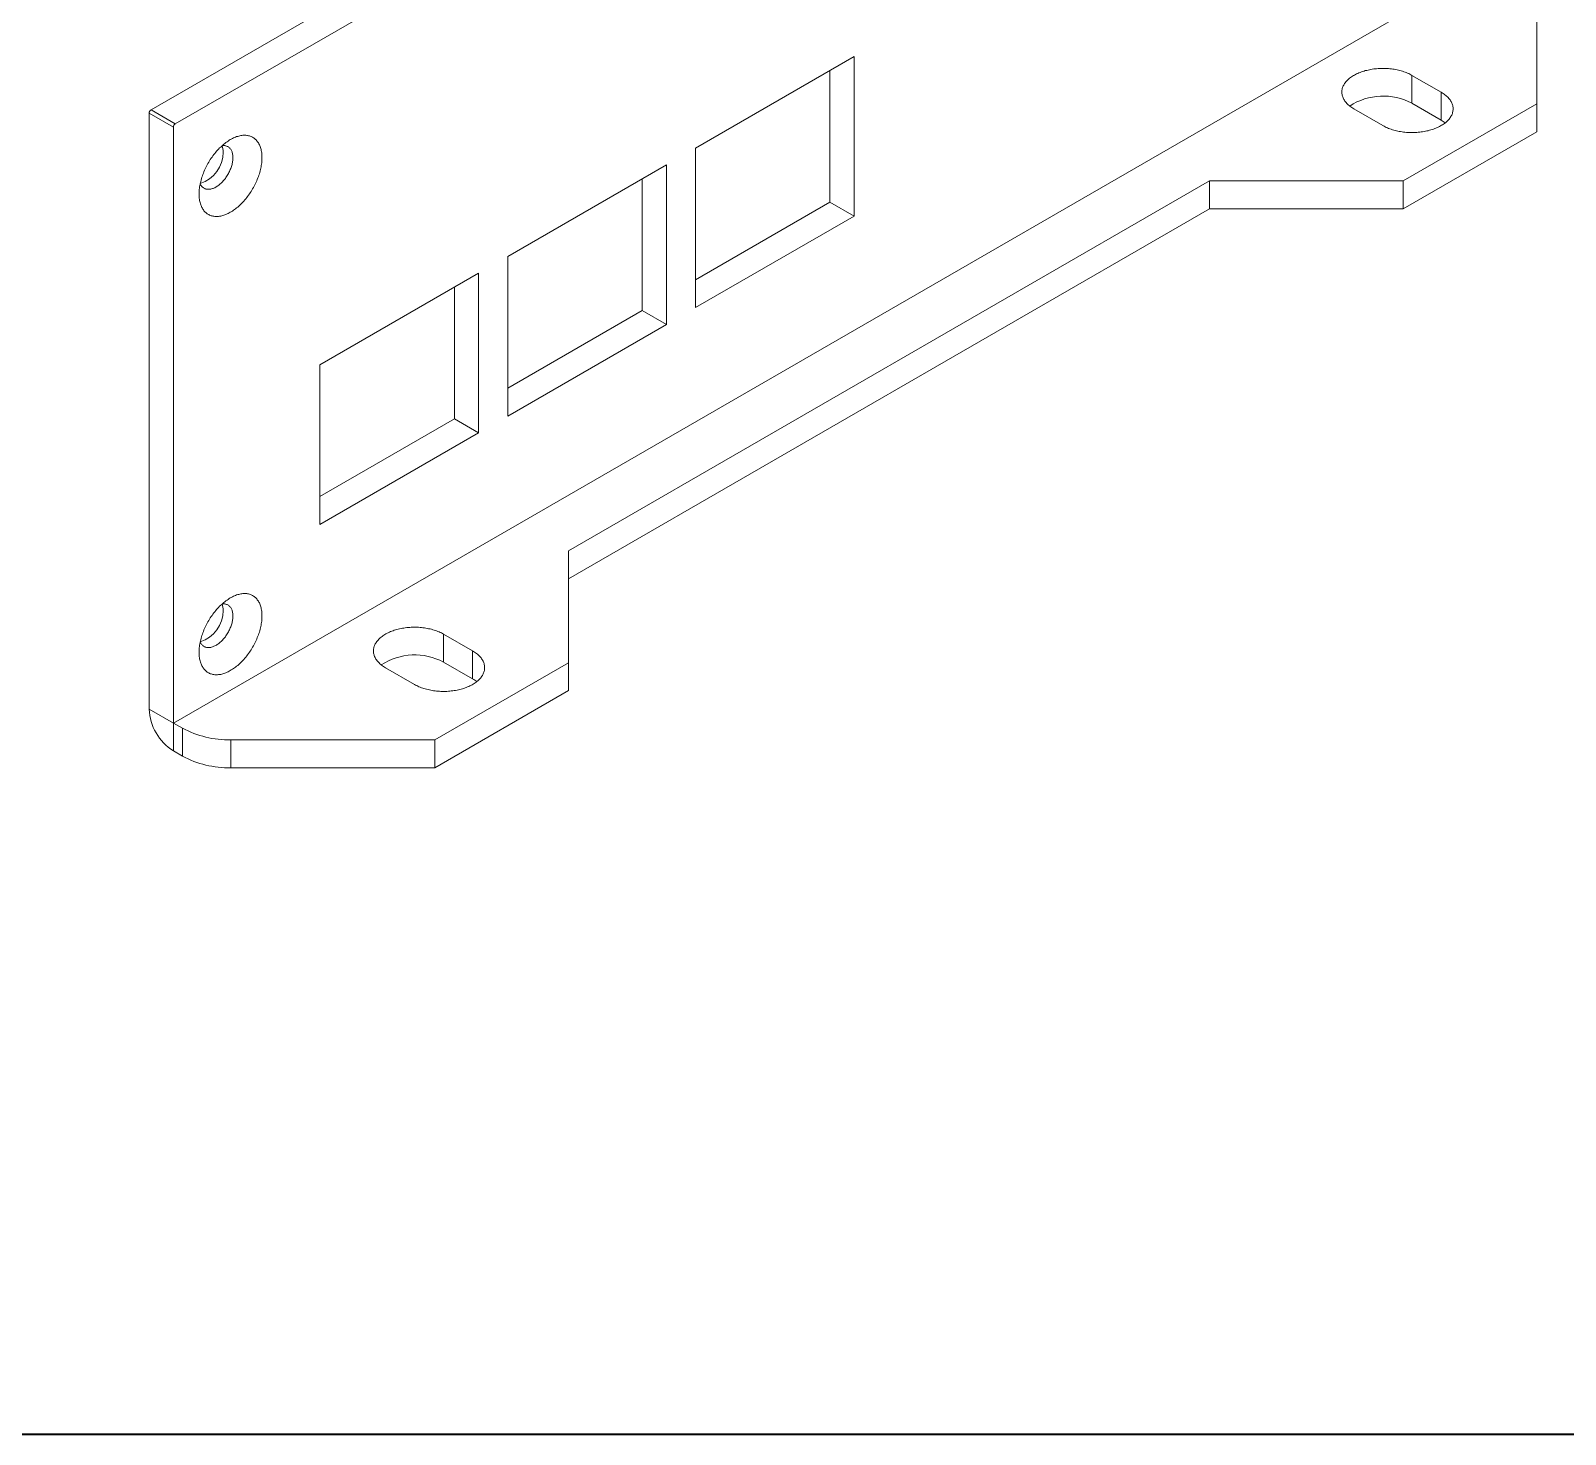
# Model space of a CAD drawing. Header units: millimetres. Extents: x 15 to 405, y 6 to 293.
# Drawn here: x 140.88 to 178.23, y 10.85 to 45.03 of the extents above; entities that cross this region are included whole.
import ezdxf

# ---------------------------------------------------------------- set-up
doc = ezdxf.new("R2010")
doc.units = ezdxf.units.MM
doc.layers.add('RAHM', color=5, linetype='Continuous')

msp = doc.modelspace()

# ---------------------------------------------------------------- linework, layer by layer
at = {"color": 7, "linetype": 'Continuous', "lineweight": 18}
for p, q in [((176.2, 61.795), (143.814, 43.099)), ((176.789, 61.454), (144.403, 42.759)), ((176.836, 46.92), (144.356, 28.17)), ((177.543, 43.246), (177.543, 46.113)), ((160.925, 44.396), (157.064, 42.168)), ((160.925, 40.512), (160.925, 44.396)), ((160.336, 40.852), (160.336, 44.056)), ((174.503, 43.94), (175.21, 43.532)), ((174.503, 43.94), (174.503, 43.26)), ((175.21, 43.532), (175.21, 42.851)), ((144.356, 42.677), (143.767, 43.017)), ((143.767, 43.017), (143.767, 28.51)), ((143.814, 43.099), (144.403, 42.759)), ((173.796, 42.715), (173.088, 43.124)), ((174.291, 41.368), (177.543, 43.246)), ((174.503, 43.26), (175.21, 42.851)), ((177.543, 43.246), (177.543, 42.566)), ((144.356, 42.677), (144.356, 28.17)), ((174.291, 40.688), (177.543, 42.566)), ((157.064, 42.168), (157.064, 38.284)), ((156.355, 41.758), (152.494, 39.529)), ((156.355, 37.874), (156.355, 41.758)), ((153.973, 32.361), (169.576, 41.368)), ((155.766, 38.214), (155.766, 41.418)), ((169.576, 41.368), (174.291, 41.368)), ((169.576, 41.368), (169.576, 40.688)), ((174.291, 41.368), (174.291, 40.688)), ((157.064, 38.964), (160.336, 40.852)), ((160.336, 40.852), (160.925, 40.512)), ((153.973, 31.68), (169.576, 40.688)), ((157.064, 38.284), (160.925, 40.512)), ((169.576, 40.688), (174.291, 40.688)), ((152.494, 39.529), (152.494, 35.645)), ((151.785, 39.12), (147.924, 36.891)), ((151.785, 35.236), (151.785, 39.12)), ((151.195, 35.576), (151.195, 38.779)), ((152.494, 36.326), (155.766, 38.214)), ((155.766, 38.214), (156.355, 37.874)), ((152.494, 35.645), (156.355, 37.874)), ((147.924, 36.891), (147.924, 33.007)), ((147.924, 33.687), (151.195, 35.576)), ((151.195, 35.576), (151.785, 35.236)), ((147.924, 33.007), (151.785, 35.236)), ((153.973, 29.639), (153.973, 32.361)), ((150.932, 30.333), (151.64, 29.925)), ((150.932, 30.333), (150.932, 29.653)), ((151.64, 29.925), (151.64, 29.245)), ((150.225, 29.109), (149.518, 29.517)), ((150.72, 27.762), (153.973, 29.639)), ((150.932, 29.653), (151.64, 29.245)), ((153.973, 29.639), (153.973, 28.959)), ((150.72, 27.081), (153.973, 28.959)), ((143.767, 28.51), (144.356, 28.17)), ((144.356, 28.17), (144.575, 28.043)), ((144.356, 27.489), (144.356, 28.17)), ((144.575, 27.363), (144.575, 28.043)), ((145.754, 27.762), (150.72, 27.762)), ((145.754, 27.762), (145.754, 27.081)), ((150.72, 27.762), (150.72, 27.081)), ((144.356, 27.489), (144.575, 27.363)), ((145.754, 27.081), (150.72, 27.081))]:
    msp.add_line(p, q, dxfattribs=at)
at = {"color": 7, "linetype": 'Continuous', "lineweight": 18, "flags": 128}
for points in [[(173.088, 43.124), (173.063, 43.139), (173.039, 43.154), (173.016, 43.17), (172.994, 43.187), (172.973, 43.204), (172.953, 43.221), (172.934, 43.239), (172.916, 43.257), (172.9, 43.275), (172.884, 43.294), (172.87, 43.313), (172.857, 43.333), (172.845, 43.352), (172.834, 43.372), (172.825, 43.393), (172.817, 43.413), (172.81, 43.433), (172.805, 43.454), (172.8, 43.475), (172.798, 43.495), (172.796, 43.516), (172.796, 43.537), (172.797, 43.558), (172.799, 43.579), (172.802, 43.599), (172.807, 43.62), (172.813, 43.641), (172.821, 43.661), (172.83, 43.681), (172.84, 43.701), (172.851, 43.721), (172.863, 43.741), (172.877, 43.76), (172.892, 43.779), (172.908, 43.798), (172.925, 43.816), (172.943, 43.834), (172.963, 43.852), (172.983, 43.869), (173.005, 43.885), (173.028, 43.902), (173.051, 43.917), (173.076, 43.933), (173.101, 43.947), (173.128, 43.962), (173.155, 43.975), (173.183, 43.988), (173.212, 44.001), (173.242, 44.013), (173.272, 44.024), (173.303, 44.034), (173.335, 44.044), (173.367, 44.054), (173.4, 44.062), (173.434, 44.07), (173.468, 44.077), (173.502, 44.084), (173.537, 44.089), (173.572, 44.095), (173.607, 44.099), (173.643, 44.102), (173.678, 44.105), (173.714, 44.107), (173.75, 44.109), (173.787, 44.109), (173.823, 44.109), (173.859, 44.108), (173.895, 44.106), (173.931, 44.104), (173.966, 44.101), (174.002, 44.097), (174.037, 44.092), (174.072, 44.087), (174.106, 44.081), (174.14, 44.074), (174.174, 44.066), (174.207, 44.058), (174.24, 44.049), (174.272, 44.039), (174.303, 44.029), (174.334, 44.018), (174.364, 44.007), (174.394, 43.995), (174.422, 43.982), (174.45, 43.968), (174.477, 43.955), (174.503, 43.94)], [(175.21, 43.532), (175.235, 43.517), (175.259, 43.501), (175.282, 43.485), (175.304, 43.469), (175.325, 43.452), (175.345, 43.435), (175.364, 43.417), (175.382, 43.399), (175.399, 43.38), (175.414, 43.361), (175.428, 43.342), (175.441, 43.323), (175.453, 43.303), (175.464, 43.283), (175.473, 43.263), (175.481, 43.243), (175.488, 43.222), (175.494, 43.202), (175.498, 43.181), (175.501, 43.16), (175.502, 43.139), (175.503, 43.118), (175.502, 43.098), (175.499, 43.077), (175.496, 43.056), (175.491, 43.035), (175.485, 43.015), (175.477, 42.994), (175.469, 42.974), (175.459, 42.954), (175.447, 42.934), (175.435, 42.915), (175.421, 42.896), (175.406, 42.877), (175.39, 42.858), (175.373, 42.84), (175.355, 42.822), (175.335, 42.804), (175.315, 42.787), (175.293, 42.77), (175.271, 42.754), (175.247, 42.738), (175.222, 42.723), (175.197, 42.708), (175.17, 42.694), (175.143, 42.68), (175.115, 42.667), (175.086, 42.655), (175.056, 42.643), (175.026, 42.632), (174.995, 42.621), (174.963, 42.611), (174.931, 42.602), (174.898, 42.593), (174.864, 42.585), (174.83, 42.578), (174.796, 42.572), (174.761, 42.566), (174.726, 42.561), (174.691, 42.557), (174.656, 42.553), (174.62, 42.55), (174.584, 42.548), (174.548, 42.547), (174.512, 42.546), (174.476, 42.547), (174.44, 42.548), (174.404, 42.549), (174.368, 42.552), (174.332, 42.555), (174.297, 42.559), (174.261, 42.563), (174.226, 42.569), (174.192, 42.575), (174.158, 42.582), (174.124, 42.589), (174.091, 42.598), (174.058, 42.606), (174.026, 42.616), (173.995, 42.626), (173.964, 42.637), (173.934, 42.649), (173.905, 42.661), (173.876, 42.674), (173.848, 42.687), (173.822, 42.701), (173.796, 42.715)], [(146.513, 41.935), (146.513, 41.904), (146.511, 41.873), (146.509, 41.842), (146.506, 41.81), (146.502, 41.777), (146.497, 41.745), (146.491, 41.712), (146.484, 41.679), (146.477, 41.645), (146.468, 41.612), (146.459, 41.578), (146.449, 41.544), (146.438, 41.51), (146.426, 41.476), (146.414, 41.442), (146.4, 41.408), (146.386, 41.374), (146.371, 41.341), (146.356, 41.307), (146.339, 41.274), (146.322, 41.241), (146.305, 41.208), (146.286, 41.176), (146.267, 41.144), (146.248, 41.113), (146.228, 41.081), (146.207, 41.051), (146.185, 41.021), (146.164, 40.991), (146.141, 40.962), (146.119, 40.934), (146.095, 40.906), (146.072, 40.879), (146.048, 40.853), (146.023, 40.827), (145.999, 40.803), (145.974, 40.779), (145.948, 40.756), (145.923, 40.734), (145.897, 40.712), (145.871, 40.692), (145.845, 40.672), (145.819, 40.654), (145.793, 40.636), (145.767, 40.62), (145.74, 40.605), (145.714, 40.59), (145.688, 40.577), (145.662, 40.565), (145.636, 40.553), (145.61, 40.543), (145.584, 40.534), (145.558, 40.527), (145.533, 40.52), (145.508, 40.514), (145.483, 40.51), (145.458, 40.507), (145.434, 40.505), (145.41, 40.504), (145.387, 40.504), (145.364, 40.506), (145.341, 40.508), (145.319, 40.512), (145.298, 40.517), (145.277, 40.523), (145.256, 40.53), (145.236, 40.539), (145.217, 40.548), (145.198, 40.559), (145.18, 40.57), (145.163, 40.583), (145.146, 40.597), (145.13, 40.612), (145.115, 40.628), (145.101, 40.645), (145.087, 40.663), (145.074, 40.682), (145.062, 40.702), (145.05, 40.723), (145.04, 40.744), (145.03, 40.767), (145.021, 40.791), (145.013, 40.815), (145.006, 40.84), (145, 40.866), (144.995, 40.892), (144.99, 40.92), (144.986, 40.948), (144.984, 40.976), (144.982, 41.006), (144.981, 41.036), (144.981, 41.066), (144.982, 41.097), (144.984, 41.128), (144.986, 41.16), (144.99, 41.192), (144.995, 41.225), (145, 41.257), (145.006, 41.291), (145.013, 41.324), (145.021, 41.357), (145.03, 41.391), (145.04, 41.425), (145.05, 41.459), (145.062, 41.493), (145.074, 41.527), (145.087, 41.561), (145.101, 41.594), (145.115, 41.628), (145.13, 41.662), (145.146, 41.695), (145.163, 41.728), (145.18, 41.761), (145.198, 41.794), (145.217, 41.826), (145.236, 41.858), (145.256, 41.889), (145.277, 41.92), (145.298, 41.95), (145.319, 41.98), (145.341, 42.009), (145.364, 42.038), (145.387, 42.066), (145.41, 42.093), (145.434, 42.12), (145.458, 42.146), (145.483, 42.171), (145.508, 42.195), (145.533, 42.219), (145.558, 42.241), (145.584, 42.263), (145.61, 42.284), (145.636, 42.304), (145.662, 42.323), (145.688, 42.341), (145.714, 42.358), (145.74, 42.374), (145.767, 42.389), (145.793, 42.402), (145.819, 42.415), (145.845, 42.427), (145.871, 42.438), (145.897, 42.447), (145.923, 42.455), (145.948, 42.463), (145.974, 42.469), (145.999, 42.474), (146.023, 42.477), (146.048, 42.48), (146.072, 42.482), (146.095, 42.482), (146.119, 42.481), (146.141, 42.479), (146.164, 42.476), (146.185, 42.471), (146.207, 42.466), (146.228, 42.459), (146.248, 42.451), (146.267, 42.442), (146.286, 42.432), (146.305, 42.421), (146.322, 42.409), (146.339, 42.396), (146.356, 42.381), (146.371, 42.366), (146.386, 42.349), (146.4, 42.332), (146.414, 42.313), (146.426, 42.294), (146.438, 42.274), (146.449, 42.252), (146.459, 42.23), (146.468, 42.207), (146.477, 42.183), (146.484, 42.158), (146.491, 42.133), (146.497, 42.107), (146.502, 42.08), (146.506, 42.052), (146.509, 42.024), (146.511, 41.995), (146.513, 41.965), (146.513, 41.935)], [(145.806, 41.935), (145.805, 41.957), (145.804, 41.979), (145.802, 42), (145.799, 42.02), (145.795, 42.039), (145.79, 42.058), (145.784, 42.076), (145.777, 42.093), (145.77, 42.109), (145.761, 42.125), (145.752, 42.139), (145.742, 42.152), (145.732, 42.165), (145.72, 42.176), (145.708, 42.187), (145.695, 42.196), (145.682, 42.204), (145.668, 42.211), (145.653, 42.217), (145.637, 42.222), (145.622, 42.226), (145.605, 42.228), (145.588, 42.229), (145.571, 42.229), (145.554, 42.228), (145.542, 42.227)], [(145.009, 41.303), (145.01, 41.301), (145.017, 41.285), (145.025, 41.269), (145.035, 41.255), (145.045, 41.241), (145.055, 41.229), (145.067, 41.218), (145.079, 41.207), (145.092, 41.198), (145.105, 41.19), (145.119, 41.183), (145.134, 41.177), (145.149, 41.172), (145.165, 41.168), (145.182, 41.166), (145.198, 41.165), (145.216, 41.165), (145.233, 41.166), (145.251, 41.168), (145.27, 41.171), (145.288, 41.176), (145.307, 41.181), (145.326, 41.188), (145.345, 41.196), (145.364, 41.205), (145.384, 41.215), (145.403, 41.226), (145.422, 41.239), (145.442, 41.252), (145.461, 41.266), (145.48, 41.281), (145.499, 41.297), (145.517, 41.314), (145.536, 41.332), (145.554, 41.35), (145.571, 41.37), (145.588, 41.39), (145.605, 41.411), (145.622, 41.432), (145.637, 41.454), (145.653, 41.476), (145.668, 41.499), (145.682, 41.523), (145.695, 41.546), (145.708, 41.571), (145.72, 41.595), (145.732, 41.62), (145.742, 41.644), (145.752, 41.669), (145.761, 41.694), (145.77, 41.719), (145.777, 41.744), (145.784, 41.769), (145.79, 41.793), (145.795, 41.818), (145.799, 41.842), (145.802, 41.866), (145.804, 41.889), (145.805, 41.913), (145.806, 41.935)], [(146.513, 30.776), (146.513, 30.745), (146.511, 30.714), (146.509, 30.682), (146.506, 30.65), (146.502, 30.618), (146.497, 30.585), (146.491, 30.552), (146.484, 30.519), (146.477, 30.486), (146.468, 30.452), (146.459, 30.418), (146.449, 30.384), (146.438, 30.351), (146.426, 30.317), (146.414, 30.283), (146.4, 30.249), (146.386, 30.215), (146.371, 30.181), (146.356, 30.148), (146.339, 30.115), (146.322, 30.082), (146.305, 30.049), (146.286, 30.017), (146.267, 29.985), (146.248, 29.953), (146.228, 29.922), (146.207, 29.891), (146.185, 29.861), (146.164, 29.832), (146.141, 29.803), (146.119, 29.774), (146.095, 29.747), (146.072, 29.72), (146.048, 29.694), (146.023, 29.668), (145.999, 29.643), (145.974, 29.619), (145.948, 29.596), (145.923, 29.574), (145.897, 29.553), (145.871, 29.532), (145.845, 29.513), (145.819, 29.495), (145.793, 29.477), (145.767, 29.461), (145.74, 29.445), (145.714, 29.431), (145.688, 29.417), (145.662, 29.405), (145.636, 29.394), (145.61, 29.384), (145.584, 29.375), (145.558, 29.367), (145.533, 29.361), (145.508, 29.355), (145.483, 29.351), (145.458, 29.347), (145.434, 29.345), (145.41, 29.345), (145.387, 29.345), (145.364, 29.346), (145.341, 29.349), (145.319, 29.353), (145.298, 29.358), (145.277, 29.364), (145.256, 29.371), (145.236, 29.379), (145.217, 29.389), (145.198, 29.399), (145.18, 29.411), (145.163, 29.424), (145.146, 29.438), (145.13, 29.453), (145.115, 29.469), (145.101, 29.486), (145.087, 29.504), (145.074, 29.523), (145.062, 29.542), (145.05, 29.563), (145.04, 29.585), (145.03, 29.608), (145.021, 29.631), (145.013, 29.655), (145.006, 29.681), (145, 29.706), (144.995, 29.733), (144.99, 29.76), (144.986, 29.788), (144.984, 29.817), (144.982, 29.846), (144.981, 29.876), (144.981, 29.907), (144.982, 29.937), (144.984, 29.969), (144.986, 30.001), (144.99, 30.033), (144.995, 30.065), (145, 30.098), (145.006, 30.131), (145.013, 30.164), (145.021, 30.198), (145.03, 30.232), (145.04, 30.266), (145.05, 30.299), (145.062, 30.333), (145.074, 30.367), (145.087, 30.401), (145.101, 30.435), (145.115, 30.469), (145.13, 30.502), (145.146, 30.536), (145.163, 30.569), (145.18, 30.602), (145.198, 30.634), (145.217, 30.666), (145.236, 30.698), (145.256, 30.729), (145.277, 30.76), (145.298, 30.791), (145.319, 30.821), (145.341, 30.85), (145.364, 30.878), (145.387, 30.906), (145.41, 30.934), (145.434, 30.96), (145.458, 30.986), (145.483, 31.011), (145.508, 31.036), (145.533, 31.059), (145.558, 31.082), (145.584, 31.104), (145.61, 31.124), (145.636, 31.144), (145.662, 31.163), (145.688, 31.181), (145.714, 31.198), (145.74, 31.214), (145.767, 31.229), (145.793, 31.243), (145.819, 31.256), (145.845, 31.268), (145.871, 31.278), (145.897, 31.288), (145.923, 31.296), (145.948, 31.303), (145.974, 31.309), (145.999, 31.314), (146.023, 31.318), (146.048, 31.321), (146.072, 31.322), (146.095, 31.322), (146.119, 31.322), (146.141, 31.32), (146.164, 31.316), (146.185, 31.312), (146.207, 31.306), (146.228, 31.3), (146.248, 31.292), (146.267, 31.283), (146.286, 31.273), (146.305, 31.262), (146.322, 31.25), (146.339, 31.236), (146.356, 31.222), (146.371, 31.206), (146.386, 31.19), (146.4, 31.173), (146.414, 31.154), (146.426, 31.135), (146.438, 31.114), (146.449, 31.093), (146.459, 31.071), (146.468, 31.048), (146.477, 31.024), (146.484, 30.999), (146.491, 30.974), (146.497, 30.947), (146.502, 30.92), (146.506, 30.893), (146.509, 30.864), (146.511, 30.835), (146.513, 30.806), (146.513, 30.776)], [(145.806, 30.776), (145.805, 30.798), (145.804, 30.819), (145.802, 30.84), (145.799, 30.86), (145.795, 30.88), (145.79, 30.899), (145.784, 30.917), (145.777, 30.934), (145.77, 30.95), (145.761, 30.965), (145.752, 30.98), (145.742, 30.993), (145.732, 31.006), (145.72, 31.017), (145.708, 31.027), (145.695, 31.037), (145.682, 31.045), (145.668, 31.052), (145.653, 31.058), (145.637, 31.062), (145.622, 31.066), (145.605, 31.069), (145.588, 31.07), (145.571, 31.07), (145.554, 31.069), (145.542, 31.068)], [(145.009, 30.143), (145.01, 30.142), (145.017, 30.125), (145.025, 30.11), (145.035, 30.096), (145.045, 30.082), (145.055, 30.07), (145.067, 30.058), (145.079, 30.048), (145.092, 30.039), (145.105, 30.03), (145.119, 30.023), (145.134, 30.017), (145.149, 30.013), (145.165, 30.009), (145.182, 30.007), (145.198, 30.005), (145.216, 30.005), (145.233, 30.006), (145.251, 30.008), (145.27, 30.012), (145.288, 30.016), (145.307, 30.022), (145.326, 30.029), (145.345, 30.037), (145.364, 30.046), (145.384, 30.056), (145.403, 30.067), (145.422, 30.079), (145.442, 30.092), (145.461, 30.107), (145.48, 30.122), (145.499, 30.138), (145.517, 30.155), (145.536, 30.172), (145.554, 30.191), (145.571, 30.21), (145.588, 30.23), (145.605, 30.251), (145.622, 30.272), (145.637, 30.294), (145.653, 30.317), (145.668, 30.34), (145.682, 30.363), (145.695, 30.387), (145.708, 30.411), (145.72, 30.436), (145.732, 30.46), (145.742, 30.485), (145.752, 30.51), (145.761, 30.535), (145.77, 30.56), (145.777, 30.585), (145.784, 30.609), (145.79, 30.634), (145.795, 30.659), (145.799, 30.683), (145.802, 30.707), (145.804, 30.73), (145.805, 30.753), (145.806, 30.776)], [(149.518, 29.517), (149.493, 29.532), (149.469, 29.547), (149.446, 29.563), (149.424, 29.58), (149.403, 29.597), (149.383, 29.614), (149.364, 29.632), (149.346, 29.65), (149.329, 29.669), (149.314, 29.687), (149.3, 29.707), (149.287, 29.726), (149.275, 29.746), (149.264, 29.766), (149.255, 29.786), (149.247, 29.806), (149.24, 29.827), (149.234, 29.847), (149.23, 29.868), (149.227, 29.889), (149.226, 29.909), (149.225, 29.93), (149.226, 29.951), (149.229, 29.972), (149.232, 29.993), (149.237, 30.013), (149.243, 30.034), (149.251, 30.054), (149.259, 30.074), (149.269, 30.095), (149.281, 30.114), (149.293, 30.134), (149.307, 30.153), (149.322, 30.172), (149.338, 30.191), (149.355, 30.209), (149.373, 30.227), (149.393, 30.245), (149.413, 30.262), (149.435, 30.279), (149.457, 30.295), (149.481, 30.311), (149.506, 30.326), (149.531, 30.341), (149.558, 30.355), (149.585, 30.368), (149.613, 30.381), (149.642, 30.394), (149.672, 30.406), (149.702, 30.417), (149.733, 30.428), (149.765, 30.438), (149.797, 30.447), (149.83, 30.455), (149.864, 30.463), (149.897, 30.47), (149.932, 30.477), (149.967, 30.483), (150.002, 30.488), (150.037, 30.492), (150.072, 30.496), (150.108, 30.498), (150.144, 30.5), (150.18, 30.502), (150.216, 30.502), (150.252, 30.502), (150.288, 30.501), (150.324, 30.5), (150.36, 30.497), (150.396, 30.494), (150.431, 30.49), (150.467, 30.485), (150.502, 30.48), (150.536, 30.474), (150.57, 30.467), (150.604, 30.459), (150.637, 30.451), (150.67, 30.442), (150.702, 30.433), (150.733, 30.422), (150.764, 30.411), (150.794, 30.4), (150.823, 30.388), (150.852, 30.375), (150.88, 30.362), (150.906, 30.348), (150.932, 30.333)], [(151.64, 29.925), (151.665, 29.91), (151.689, 29.895), (151.712, 29.879), (151.734, 29.862), (151.755, 29.845), (151.775, 29.828), (151.794, 29.81), (151.812, 29.792), (151.828, 29.773), (151.844, 29.755), (151.858, 29.735), (151.871, 29.716), (151.883, 29.696), (151.894, 29.676), (151.903, 29.656), (151.911, 29.636), (151.918, 29.615), (151.923, 29.595), (151.928, 29.574), (151.93, 29.553), (151.932, 29.532), (151.932, 29.512), (151.931, 29.491), (151.929, 29.47), (151.926, 29.449), (151.921, 29.429), (151.915, 29.408), (151.907, 29.388), (151.898, 29.367), (151.888, 29.347), (151.877, 29.328), (151.865, 29.308), (151.851, 29.289), (151.836, 29.27), (151.82, 29.251), (151.803, 29.233), (151.785, 29.215), (151.765, 29.197), (151.745, 29.18), (151.723, 29.163), (151.7, 29.147), (151.677, 29.131), (151.652, 29.116), (151.627, 29.101), (151.6, 29.087), (151.573, 29.074), (151.545, 29.06), (151.516, 29.048), (151.486, 29.036), (151.456, 29.025), (151.425, 29.014), (151.393, 29.004), (151.36, 28.995), (151.328, 28.987), (151.294, 28.979), (151.26, 28.971), (151.226, 28.965), (151.191, 28.959), (151.156, 28.954), (151.121, 28.95), (151.085, 28.946), (151.05, 28.944), (151.014, 28.941), (150.978, 28.94), (150.941, 28.94), (150.905, 28.94), (150.869, 28.941), (150.833, 28.942), (150.797, 28.945), (150.762, 28.948), (150.726, 28.952), (150.691, 28.957), (150.656, 28.962), (150.622, 28.968), (150.588, 28.975), (150.554, 28.983), (150.521, 28.991), (150.488, 29), (150.456, 29.009), (150.425, 29.02), (150.394, 29.03), (150.364, 29.042), (150.334, 29.054), (150.306, 29.067), (150.278, 29.08), (150.251, 29.094), (150.225, 29.109)]]:
    msp.add_lwpolyline(points, dxfattribs=at)
at = {"color": 7, "linetype": 'Continuous', "lineweight": 18}
for centre, radius, start, end in [((173.803, 41.944), 1.491, 61.992, 123.1463), ((143.869, 43.013), 0.102, 122.4871, 177.5129), ((144.458, 42.673), 0.102, 122.4873, 177.5127), ((174.799, 42.134), 0.827, 51.7817, 60.2117), ((145.163, 42.079), 0.407, 358.8969, 21.3563), ((144.758, 42.075), 0.812, 287.9867, 359.6996), ((145.163, 30.92), 0.407, 358.8969, 21.3563), ((144.758, 30.916), 0.812, 287.9824, 359.7003), ((150.232, 28.337), 1.491, 61.992, 123.1463), ((151.229, 28.527), 0.827, 51.7817, 60.2117), ((145.046, 28.568), 1.281, 182.6055, 237.3945), ((145.706, 30.166), 2.405, 241.9598, 271.1441), ((145.706, 29.485), 2.405, 241.9598, 271.1441)]:
    msp.add_arc(centre, radius, start, end, dxfattribs=at)
at = {"layer": 'RAHM', "color": 7, "linetype": 'Continuous', "lineweight": 35}
msp.add_line((15, 10.85), (405, 10.85), dxfattribs=at)

doc.saveas('drawing.dxf')
